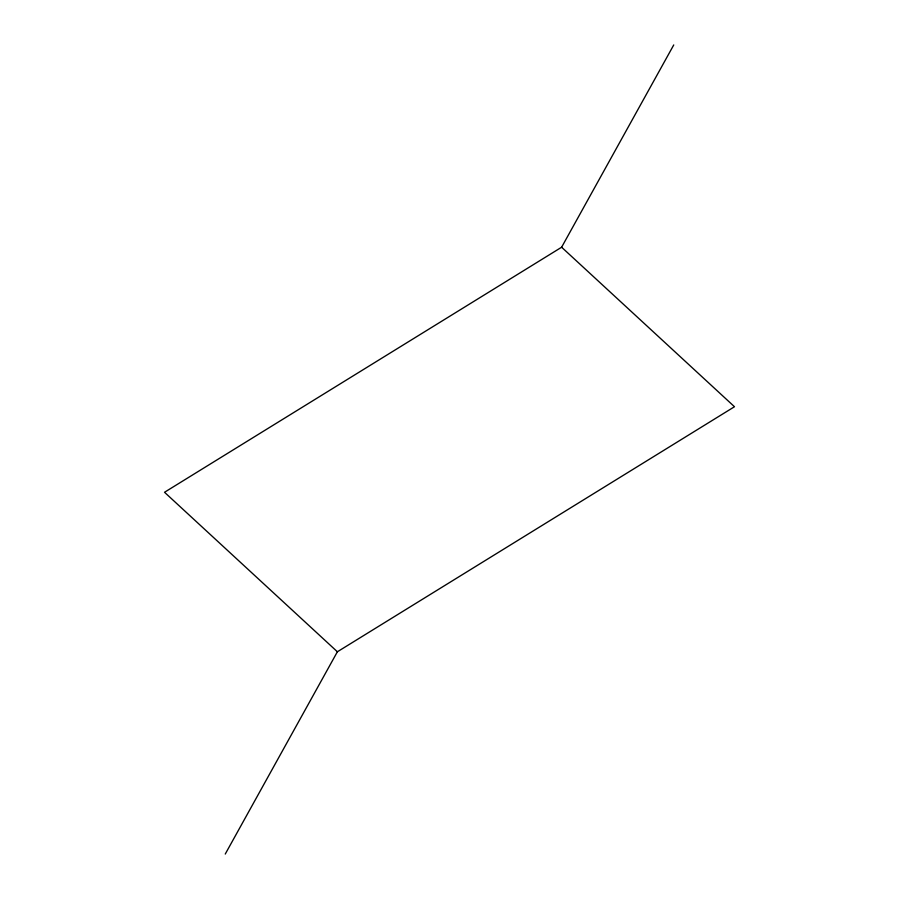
<?xml version="1.0" encoding="UTF-8"?>
<svg xmlns="http://www.w3.org/2000/svg" width="899" height="899" viewBox="0 0 899 899"><rect width="100%" height="100%" fill="white"/><g stroke="black" fill="none" stroke-linecap="round" stroke-linejoin="round"><path stroke-width="1.35" d="M225.256 854.05L337.383 651.775L734.483 406.73L561.617 247.225L164.517 492.27L337.383 651.775M561.617 247.225L673.744 44.95"/></g></svg>
